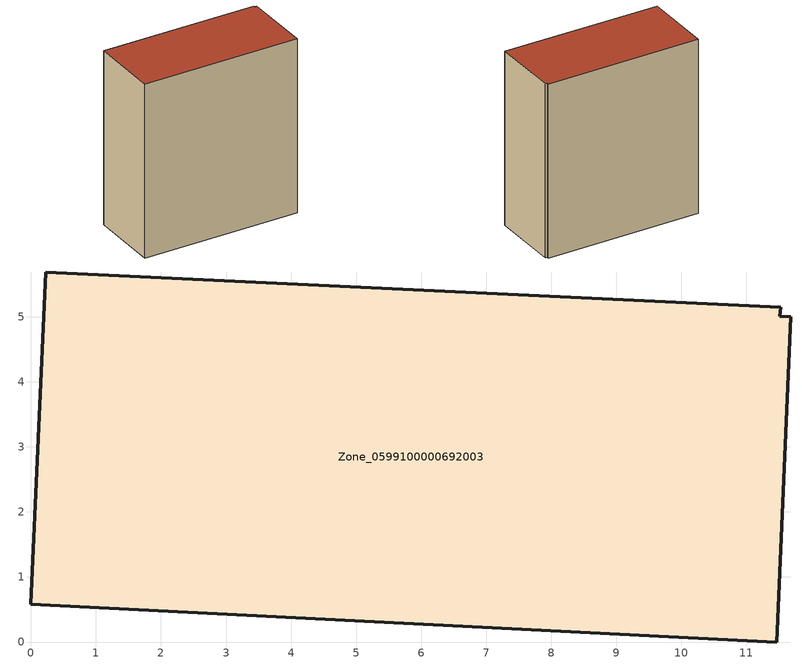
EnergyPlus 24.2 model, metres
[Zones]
Zone_0599100000692003
 floor ground (C_G): 0,0.58 0.23,5.69 11.53,5.15 11.51,5 11.68,5 11.47,0 z0
 wall outside (C_F): 0,0.58 11.47,0 11.68,5 11.51,5 11.53,5.15 0.23,5.69 0,0.58 z0:12.92
 roof outside (C_R): 0.23,5.69 0,0.58 11.47,0 11.68,5 11.51,5 11.53,5.15 z12.92
[BUILDING]
Pand.0599100000692003: North Axis=0; Terrain=City; Loads Convergence Tolerance Value=0.04; Temperature Convergence Tolerance Value=0.4; Solar Distribution=FullExterior; Maximum Number of Warmup Days=25; Minimum Number of Warmup Days=1
[Site:Location]
Rotterdam.The.Hague.AP_ZH_NLD Design_Conditions: Latitude=51.96; Longitude=4.45; Time Zone=1; Elevation=-4.5
[SITE:GROUNDTEMPERATURE:BUILDINGSURFACE]
18, 18, 18, 18, 18, 18, 18, 18, 18, 18, 18, 18
[MATERIAL] Thermal Absorptance=0.9; Solar Absorptance=0.7; Visible Absorptance=0.7
Name | Roughness | Thickness | Conductivity | Density | Specific Heat
G.TI.1946 | MediumSmooth | 0.15 | 1 | 540 | 1210
F.TI.1946 | Rough | 0.3 | 0.857143 | 1920 | 840
R.TI.1946 | MediumRough | 0.2 | 0.1 | 1500 | 1000
[CONSTRUCTION]
C_G: G.TI.1946
C_F: F.TI.1946
C_R: R.TI.1946
[ZONE]
Zone_0599100000692003: Type=1; Multiplier=1; Ceiling Height=Autocalculate; Volume=Autocalculate; Floor Area=autocalculate; Part of Total Floor Area=Yes
[ZONEINFILTRATION:DESIGNFLOWRATE]
Infil_Zone_0599100000692003: Zone or ZoneList or Space or SpaceList=Zone_0599100000692003; Schedule=AlwaysOn; Design Flow Rate Calculation Method=Flow/Area; Flow Rate per Floor Area=0.003; Constant Term Coefficient=1; Temperature Term Coefficient=0; Velocity Term Coefficient=0; Velocity Squared Term Coefficient=0
[HVACTEMPLATE:ZONE:IDEALLOADSAIRSYSTEM]
Zone_0599100000692003: Maximum Heating Supply Air Temperature=50; Minimum Cooling Supply Air Temperature=13; Maximum Heating Supply Air Humidity Ratio=0.0156; Minimum Cooling Supply Air Humidity Ratio=0.0077; Heating Limit=NoLimit; Cooling Limit=NoLimit; Dehumidification Control Type=ConstantSensibleHeatRatio; Cooling Sensible Heat Ratio=0.7; Dehumidification Setpoint=60; Humidification Control Type=None; Humidification Setpoint=30; Outdoor Air Method=None; Outdoor Air Flow Rate per Person=0.00944; Outdoor Air Flow Rate per Zone Floor Area=0; Outdoor Air Flow Rate per Zone=0; Demand Controlled Ventilation Type=None; Outdoor Air Economizer Type=NoEconomizer; Heat Recovery Type=None; Sensible Heat Recovery Effectiveness=0.7; Latent Heat Recovery Effectiveness=0.65
[ZONECONTROL:THERMOSTAT]
ThermostatControl_Zone_0599100000692003: Zone or ZoneList=Zone_0599100000692003; Control Type Schedule=DualSetpointControlType; Control 1=Thermostat_Zone_0599100000692003; Temperature Difference Between Cutout And Setpoint=0
[THERMOSTATSETPOINT:DUALSETPOINT]
Thermostat_Zone_0599100000692003: Heating Setpoint Temperature Schedule=HeatingSetpoint_Zone_0599100000692003; Cooling Setpoint Temperature Schedule=CoolingSetpoint_Zone_0599100000692003
[SCHEDULE:COMPACT]
HeatingSetpoint_Zone_0599100000692003: Through: 12/31, For: AllDays, Until: 24:00, 21
CoolingSetpoint_Zone_0599100000692003: Through: 12/31, For: AllDays, Until: 24:00, 24
DualSetpointControlType: Through: 12/31, For: AllDays, Until: 24:00, 4
AlwaysOn: Through: 12/31, For: AllDays, Until: 24:00, 1
